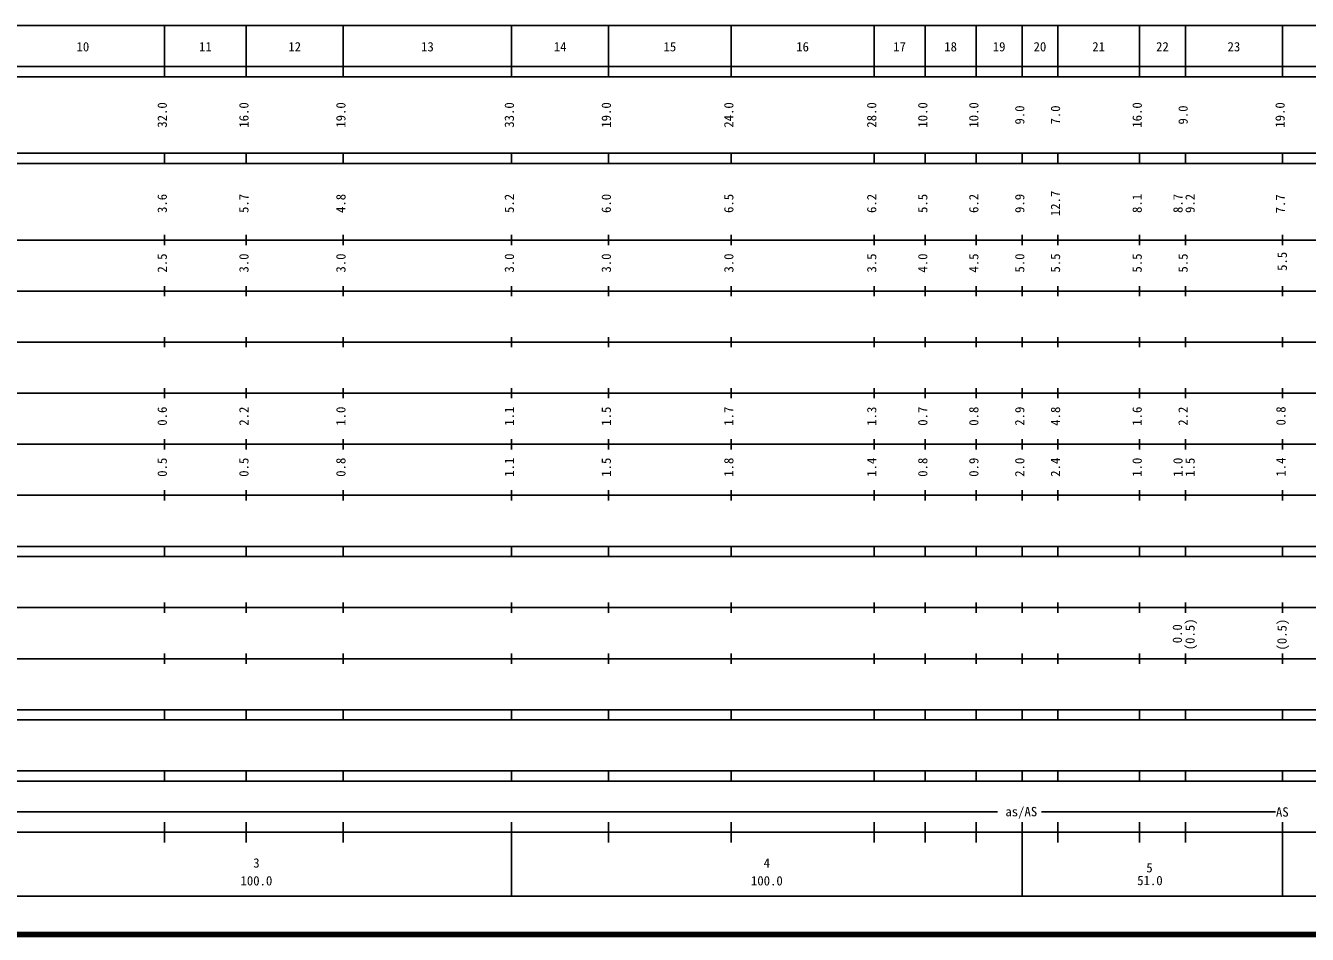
# Model space of a CAD drawing. Units: millimetres on the paper, enlarged 1000 times. Extents: x 67898 to 707898, y 1591 to 361591.
# Drawn here: x 300683 to 551791, y 1591 to 179591 of the extents above; entities that cross this region are included whole.
import ezdxf
from ezdxf.enums import TextEntityAlignment as Align

# ---------------------------------------------------------------- set-up
doc = ezdxf.new("R2010")
doc.units = ezdxf.units.MM
doc.header["$LTSCALE"] = 1000
doc.layers.add('M-TTL', color=2, linetype='Continuous', lineweight=140)
doc.layers.add('M-TTL-BAND', color=7, linetype='Continuous', lineweight=25)
doc.styles.add('ＭＳ ゴシック', font='')
doc.styles.get('ＭＳ ゴシック').set_extended_font_data('MS Gothic')

msp = doc.modelspace()

# ---------------------------------------------------------------- linework, layer by layer
at = {"layer": 'M-TTL'}
msp.add_line((67898, 1591), (707898, 1591), dxfattribs=at)
at = {"layer": 'M-TTL-BAND'}
for p, q in [((95898, 179591), (606898, 179591)), ((327898, 169591), (327898, 179591)), ((343898, 169591), (343898, 179591)), ((362898, 169591), (362898, 179591)), ((395898, 169591), (395898, 179591)), ((414898, 169591), (414898, 179591)), ((438898, 169591), (438898, 179591)), ((466898, 169591), (466898, 179591)), ((476898, 169591), (476898, 179591)), ((486898, 169591), (486898, 179591)), ((495898, 169591), (495898, 179591)), ((502898, 169591), (502898, 179591)), ((518898, 169591), (518898, 179591)), ((527898, 169591), (527898, 179591)), ((546898, 169591), (546898, 179591)), ((67898, 171591), (606898, 171591)), ((67898, 169591), (606898, 169591)), ((67898, 154591), (606898, 154591)), ((327898, 152591), (327898, 154591)), ((343898, 152591), (343898, 154591)), ((362898, 152591), (362898, 154591)), ((395898, 152591), (395898, 154591)), ((414898, 152591), (414898, 154591)), ((438898, 152591), (438898, 154591)), ((466898, 152591), (466898, 154591)), ((476898, 152591), (476898, 154591)), ((486898, 152591), (486898, 154591)), ((495898, 152591), (495898, 154591)), ((502898, 152591), (502898, 154591)), ((518898, 152591), (518898, 154591)), ((527898, 152591), (527898, 154591)), ((546898, 152591), (546898, 154591)), ((67898, 152591), (606898, 152591)), ((327898, 136591), (327898, 138591)), ((343898, 136591), (343898, 138591)), ((362898, 136591), (362898, 138591)), ((395898, 136591), (395898, 138591)), ((414898, 136591), (414898, 138591)), ((438898, 136591), (438898, 138591)), ((466898, 136591), (466898, 138591)), ((476898, 136591), (476898, 138591)), ((486898, 136591), (486898, 138591)), ((495898, 136591), (495898, 138591)), ((502898, 136591), (502898, 138591)), ((518898, 136591), (518898, 138591)), ((527898, 136591), (527898, 138591)), ((546898, 136591), (546898, 138591)), ((67898, 137591), (606898, 137591)), ((327898, 126591), (327898, 128591)), ((343898, 126591), (343898, 128591)), ((362898, 126591), (362898, 128591)), ((395898, 126591), (395898, 128591)), ((414898, 126591), (414898, 128591)), ((438898, 126591), (438898, 128591)), ((466898, 126591), (466898, 128591)), ((476898, 126591), (476898, 128591)), ((486898, 126591), (486898, 128591)), ((495898, 126591), (495898, 128591)), ((502898, 126591), (502898, 128591)), ((518898, 126591), (518898, 128591)), ((527898, 126591), (527898, 128591)), ((546898, 126591), (546898, 128591)), ((73898, 127591), (606898, 127591)), ((327898, 116591), (327898, 118591)), ((343898, 116591), (343898, 118591)), ((362898, 116591), (362898, 118591)), ((395898, 116591), (395898, 118591)), ((414898, 116591), (414898, 118591)), ((438898, 116591), (438898, 118591)), ((466898, 116591), (466898, 118591)), ((476898, 116591), (476898, 118591)), ((486898, 116591), (486898, 118591)), ((495898, 116591), (495898, 118591)), ((502898, 116591), (502898, 118591)), ((518898, 116591), (518898, 118591)), ((527898, 116591), (527898, 118591)), ((546898, 116591), (546898, 118591)), ((79898, 117591), (606898, 117591)), ((327898, 106591), (327898, 108591)), ((343898, 106591), (343898, 108591)), ((362898, 106591), (362898, 108591)), ((395898, 106591), (395898, 108591)), ((414898, 106591), (414898, 108591)), ((438898, 106591), (438898, 108591)), ((466898, 106591), (466898, 108591)), ((476898, 106591), (476898, 108591)), ((486898, 106591), (486898, 108591)), ((495898, 106591), (495898, 108591)), ((502898, 106591), (502898, 108591)), ((518898, 106591), (518898, 108591)), ((527898, 106591), (527898, 108591)), ((546898, 106591), (546898, 108591)), ((73898, 107591), (606898, 107591)), ((327898, 96591), (327898, 98591)), ((343898, 96591), (343898, 98591)), ((362898, 96591), (362898, 98591)), ((395898, 96591), (395898, 98591)), ((414898, 96591), (414898, 98591)), ((438898, 96591), (438898, 98591)), ((466898, 96591), (466898, 98591)), ((476898, 96591), (476898, 98591)), ((486898, 96591), (486898, 98591)), ((495898, 96591), (495898, 98591)), ((502898, 96591), (502898, 98591)), ((518898, 96591), (518898, 98591)), ((527898, 96591), (527898, 98591)), ((546898, 96591), (546898, 98591)), ((79898, 97591), (606898, 97591)), ((327898, 86591), (327898, 88591)), ((343898, 86591), (343898, 88591)), ((362898, 86591), (362898, 88591)), ((395898, 86591), (395898, 88591)), ((414898, 86591), (414898, 88591)), ((438898, 86591), (438898, 88591)), ((466898, 86591), (466898, 88591)), ((476898, 86591), (476898, 88591)), ((486898, 86591), (486898, 88591)), ((495898, 86591), (495898, 88591)), ((502898, 86591), (502898, 88591)), ((518898, 86591), (518898, 88591)), ((527898, 86591), (527898, 88591)), ((546898, 86591), (546898, 88591)), ((84648, 87591), (606898, 87591)), ((67898, 75591), (606898, 75591)), ((84648, 77591), (606898, 77591)), ((327898, 75591), (327898, 77591)), ((343898, 75591), (343898, 77591)), ((362898, 75591), (362898, 77591)), ((395898, 75591), (395898, 77591)), ((414898, 75591), (414898, 77591)), ((438898, 75591), (438898, 77591)), ((466898, 75591), (466898, 77591)), ((476898, 75591), (476898, 77591)), ((486898, 75591), (486898, 77591)), ((495898, 75591), (495898, 77591)), ((502898, 75591), (502898, 77591)), ((518898, 75591), (518898, 77591)), ((527898, 75591), (527898, 77591)), ((546898, 75591), (546898, 77591)), ((76898, 65591), (606898, 65591)), ((327898, 64591), (327898, 66591)), ((343898, 64591), (343898, 66591)), ((362898, 64591), (362898, 66591)), ((395898, 64591), (395898, 66591)), ((414898, 64591), (414898, 66591)), ((438898, 64591), (438898, 66591)), ((466898, 64591), (466898, 66591)), ((476898, 64591), (476898, 66591)), ((486898, 64591), (486898, 66591)), ((495898, 64591), (495898, 66591)), ((502898, 64591), (502898, 66591)), ((518898, 64591), (518898, 66591)), ((527898, 64591), (527898, 66591)), ((546898, 64591), (546898, 66591)), ((67898, 55591), (606898, 55591)), ((327898, 54591), (327898, 56591)), ((343898, 54591), (343898, 56591)), ((362898, 54591), (362898, 56591)), ((395898, 54591), (395898, 56591)), ((414898, 54591), (414898, 56591)), ((438898, 54591), (438898, 56591)), ((466898, 54591), (466898, 56591)), ((476898, 54591), (476898, 56591)), ((486898, 54591), (486898, 56591)), ((495898, 54591), (495898, 56591)), ((502898, 54591), (502898, 56591)), ((518898, 54591), (518898, 56591)), ((527898, 54591), (527898, 56591)), ((546898, 54591), (546898, 56591)), ((67898, 45591), (606898, 45591)), ((327898, 43591), (327898, 45591)), ((343898, 43591), (343898, 45591)), ((362898, 43591), (362898, 45591)), ((395898, 43591), (395898, 45591)), ((414898, 43591), (414898, 45591)), ((438898, 43591), (438898, 45591)), ((466898, 43591), (466898, 45591)), ((476898, 43591), (476898, 45591)), ((486898, 43591), (486898, 45591)), ((495898, 43591), (495898, 45591)), ((502898, 43591), (502898, 45591)), ((518898, 43591), (518898, 45591)), ((527898, 43591), (527898, 45591)), ((546898, 43591), (546898, 45591)), ((83148, 43591), (606898, 43591)), ((83148, 33591), (606898, 33591)), ((327898, 31591), (327898, 33591)), ((343898, 31591), (343898, 33591)), ((362898, 31591), (362898, 33591)), ((395898, 31591), (395898, 33591)), ((414898, 31591), (414898, 33591)), ((438898, 31591), (438898, 33591)), ((466898, 31591), (466898, 33591)), ((476898, 31591), (476898, 33591)), ((486898, 31591), (486898, 33591)), ((495898, 31591), (495898, 33591)), ((502898, 31591), (502898, 33591)), ((518898, 31591), (518898, 33591)), ((527898, 31591), (527898, 33591)), ((546898, 31591), (546898, 33591)), ((67898, 31591), (606898, 31591)), ((98898, 25591), (479398, 25591)), ((479398, 25591), (491092, 25591)), ((499677, 25591), (545549, 25591)), ((327898, 19591), (327898, 23591)), ((343898, 19591), (343898, 23591)), ((362898, 19591), (362898, 23591)), ((395898, 9091), (395898, 23591)), ((414898, 19591), (414898, 23591)), ((438898, 19591), (438898, 23591)), ((466898, 19591), (466898, 23591)), ((476898, 19591), (476898, 23591)), ((486898, 19591), (486898, 23591)), ((495898, 9091), (495898, 23591)), ((502898, 19591), (502898, 23591)), ((518898, 19591), (518898, 23591)), ((527898, 19591), (527898, 23591)), ((546898, 19591), (546898, 23591)), ((67898, 21591), (606898, 21591)), ((546898, 19591), (546898, 9091)), ((95898, 9091), (606898, 9091))]:
    msp.add_line(p, q, dxfattribs=at)

# ---------------------------------------------------------------- texts
at = {"layer": 'M-TTL-BAND', "style": 'ＭＳ ゴシック'}
for s, p in [('10', (311898, 173996)), ('11', (335898, 173996)), ('12', (353398, 173996)), ('13', (379398, 173996)), ('14', (405398, 173996)), ('15', (426898, 173996)), ('16', (452898, 173996)), ('17', (471898, 173996)), ('18', (481898, 173996)), ('19', (491398, 173996)), ('20', (499398, 173996)), ('21', (510898, 173996)), ('22', (523398, 173996)), ('23', (537398, 173996)), ('as/AS', (495742, 24170)), ('AS', (546879, 24099)), ('3', (345898, 14114)), ('4', (445898, 14114)), ('5', (520859, 13179)), ('100.0', (345898, 10624)), ('100.0', (445898, 10624)), ('51.0', (520948, 10679))]:
    msp.add_text(s, height=1833, dxfattribs=at).set_placement(p, align=Align.BOTTOM_CENTER)
for s, p in [('32.0', (328898, 162091)), ('16.0', (344898, 162091)), ('19.0', (363898, 162091)), ('33.0', (396898, 162091)), ('19.0', (415898, 162091)), ('24.0', (439898, 162091)), ('28.0', (467898, 162091)), ('10.0', (477898, 162091)), ('10.0', (487898, 162091)), ('9.0', (496898, 162091)), ('7.0', (503898, 162091)), ('16.0', (519898, 162091)), ('9.0', (528898, 162091)), ('19.0', (547898, 162091)), ('3.6', (328898, 144765)), ('5.7', (344898, 144765)), ('4.8', (363898, 144765)), ('5.2', (396898, 144765)), ('6.0', (415898, 144765)), ('6.5', (439898, 144765)), ('6.2', (467898, 144765)), ('5.5', (477898, 144765)), ('6.2', (487898, 144765)), ('9.9', (496898, 144765)), ('12.7', (503898, 144765)), ('8.1', (519898, 144765)), ('8.7', (527898, 144765)), ('9.2', (530268, 144765)), ('7.7', (547978, 144681)), ('2.5', (328898, 133091)), ('3.0', (344898, 133091)), ('3.0', (363898, 133091)), ('3.0', (396898, 133091)), ('3.0', (415898, 133091)), ('3.0', (439898, 133091)), ('3.5', (467898, 133091)), ('4.0', (477898, 133091)), ('4.5', (487898, 133091)), ('5.0', (496898, 133091)), ('5.5', (503898, 133091)), ('5.5', (519898, 133091)), ('5.5', (528898, 133091)), ('5.5', (548334, 133417)), ('0.6', (328898, 103091)), ('2.2', (344898, 103091)), ('1.0', (363898, 103091)), ('1.1', (396898, 103091)), ('1.5', (415898, 103091)), ('1.7', (439898, 103091)), ('1.3', (467898, 103091)), ('0.7', (477898, 103091)), ('0.8', (487898, 103091)), ('2.9', (496898, 103091)), ('4.8', (503898, 103091)), ('1.6', (519898, 103091)), ('2.2', (528898, 103091)), ('0.8', (548067, 103135)), ('0.5', (328898, 93091)), ('0.5', (344898, 93091)), ('0.8', (363898, 93091)), ('1.1', (396898, 93091)), ('1.5', (415898, 93091)), ('1.8', (439898, 93091)), ('1.4', (467898, 93091)), ('0.8', (477898, 93091)), ('0.9', (487898, 93091)), ('2.0', (496898, 93091)), ('2.4', (503898, 93091)), ('1.0', (519898, 93091)), ('1.0', (527898, 93091)), ('1.5', (530268, 93091)), ('1.4', (548067, 93123)), ('(0.5)', (530268, 60355)), ('(0.5)', (548273, 60300)), ('0.0', (527768, 60479))]:
    msp.add_text(s, height=1833, rotation=90, dxfattribs=at).set_placement(p, align=Align.BOTTOM_CENTER)

doc.saveas('drawing.dxf')
